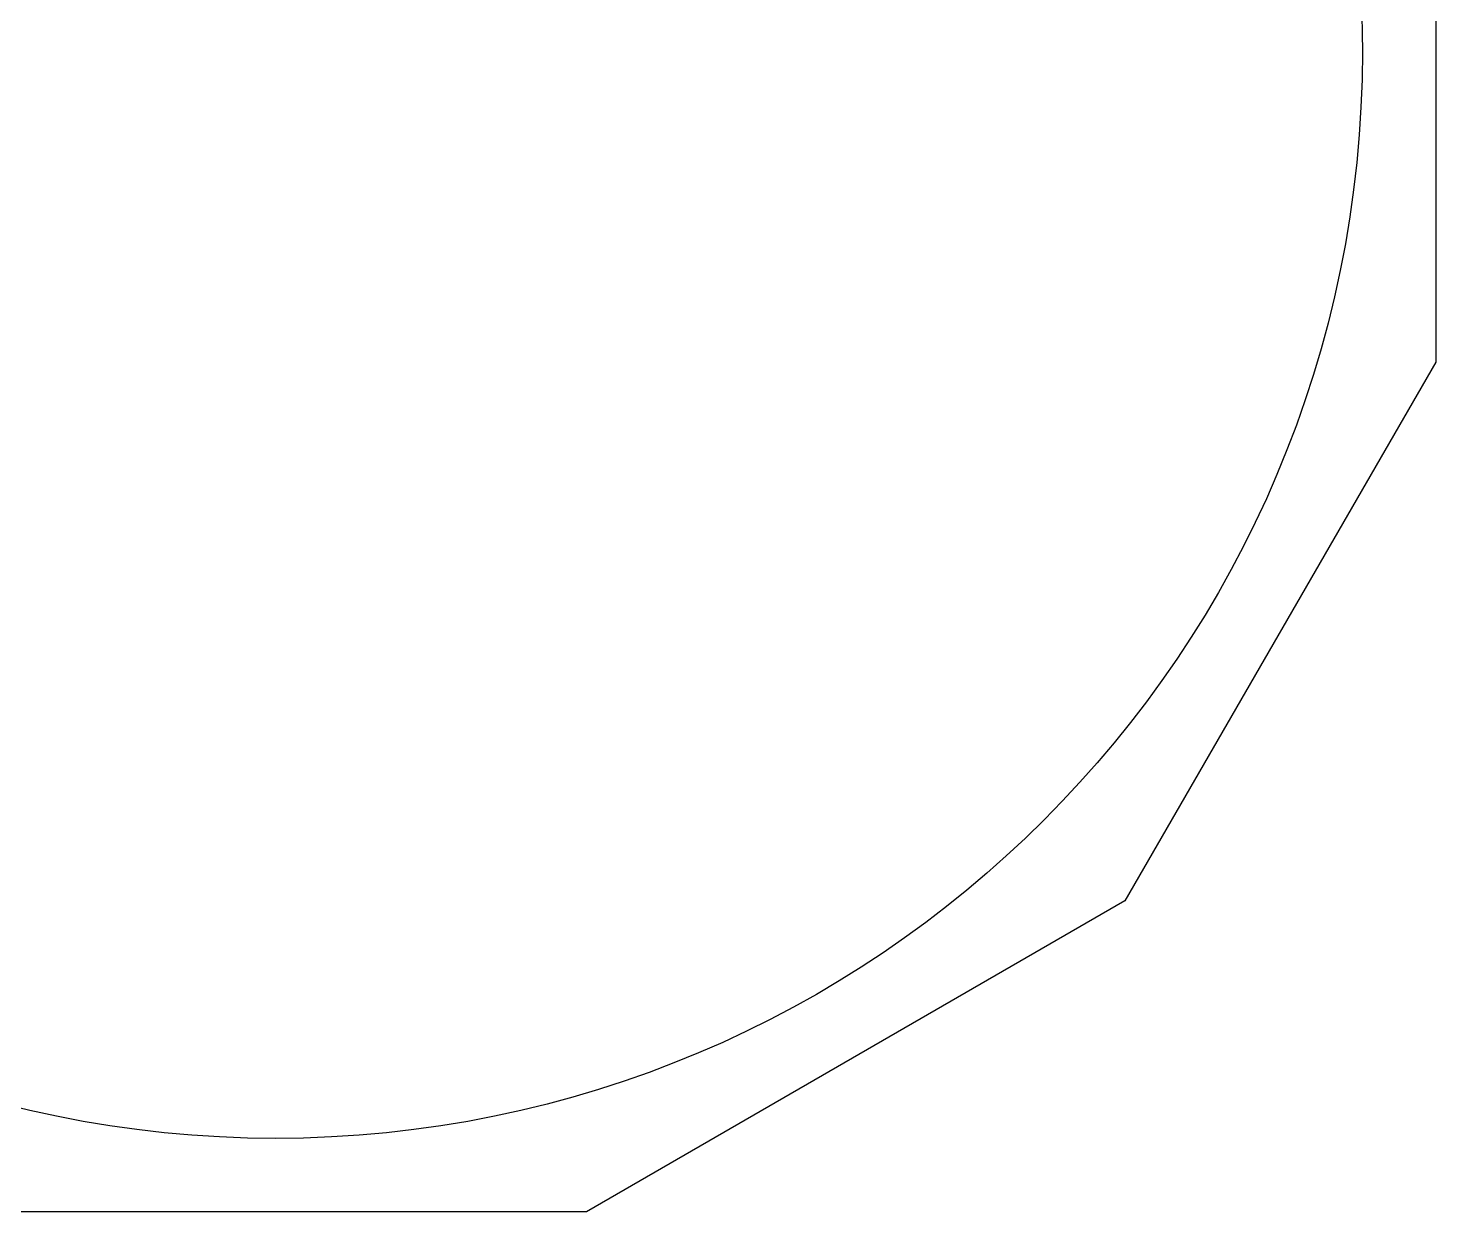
# Model space of a CAD drawing. Extents: x 5.1 to 86.3, y 5.1 to 86.3.
# Drawn here: x 37.06 to 86.27, y 5.13 to 46.51 of the extents above; entities that cross this region are included whole.
import ezdxf

# ---------------------------------------------------------------- set-up
doc = ezdxf.new("R2010")
doc.units = 0
doc.layers.add('View004', color=7, linetype='CONTINUOUS')

msp = doc.modelspace()

# ---------------------------------------------------------------- linework, layer by layer
at = {"layer": 'View004', "color": 7}
for p, q in [((86.270293, 56.571188), (86.270293, 34.830789)), ((86.270293, 34.830789), (75.399291, 16.002689)), ((75.399291, 16.002689), (56.571293, 5.132289)), ((56.571293, 5.132289), (34.831293, 5.132289))]:
    msp.add_line(p, q, dxfattribs=at)
at = {"layer": 'View004', "color": 3}
msp.add_line((83.701294, 45.701241), (83.701294, 45.701241), dxfattribs=at)
for points in [[(64.701294, 78.610206), (76.458535, 71.82216), (83.701294, 59.277333), (83.701294, 45.701241)], [(45.701295, 7.701242), (24.714474, 7.701242), (7.701295, 24.714421), (7.701295, 45.701241)], [(83.701294, 45.701242), (83.701294, 24.714421), (66.688115, 7.701242), (45.701295, 7.701242)]]:
    msp.add_open_spline(points, degree=3, dxfattribs=at)

doc.saveas('drawing.dxf')
